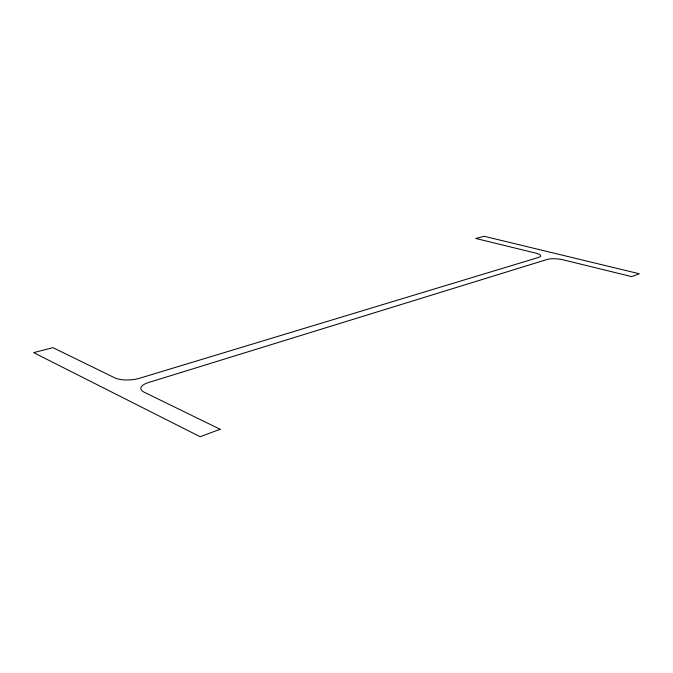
<?xml version="1.0" encoding="UTF-8"?>
<svg xmlns="http://www.w3.org/2000/svg" width="673" height="673" viewBox="0 0 673 673"><rect width="100%" height="100%" fill="white"/><g stroke="black" fill="none" stroke-linecap="round" stroke-linejoin="round"><path stroke-width="1.01" d="M220.138 429.281L200.117 436.71L33.65 352.635L52.94 347.655L114.721 377.814A17.599 6.343 -3 0 0 139.454 378.293L538.812 257.347A11.466 2.877 4.7 0 0 535.649 253.107L475.794 238.461L484.19 236.29L639.35 273.768L631.669 276.611L563.259 259.871A11.752 2.986 5.1 0 0 547.208 259.425L148.413 382.558A18.02 6.789 -2.7 0 0 144.215 392.216L220.138 429.281"/></g></svg>
